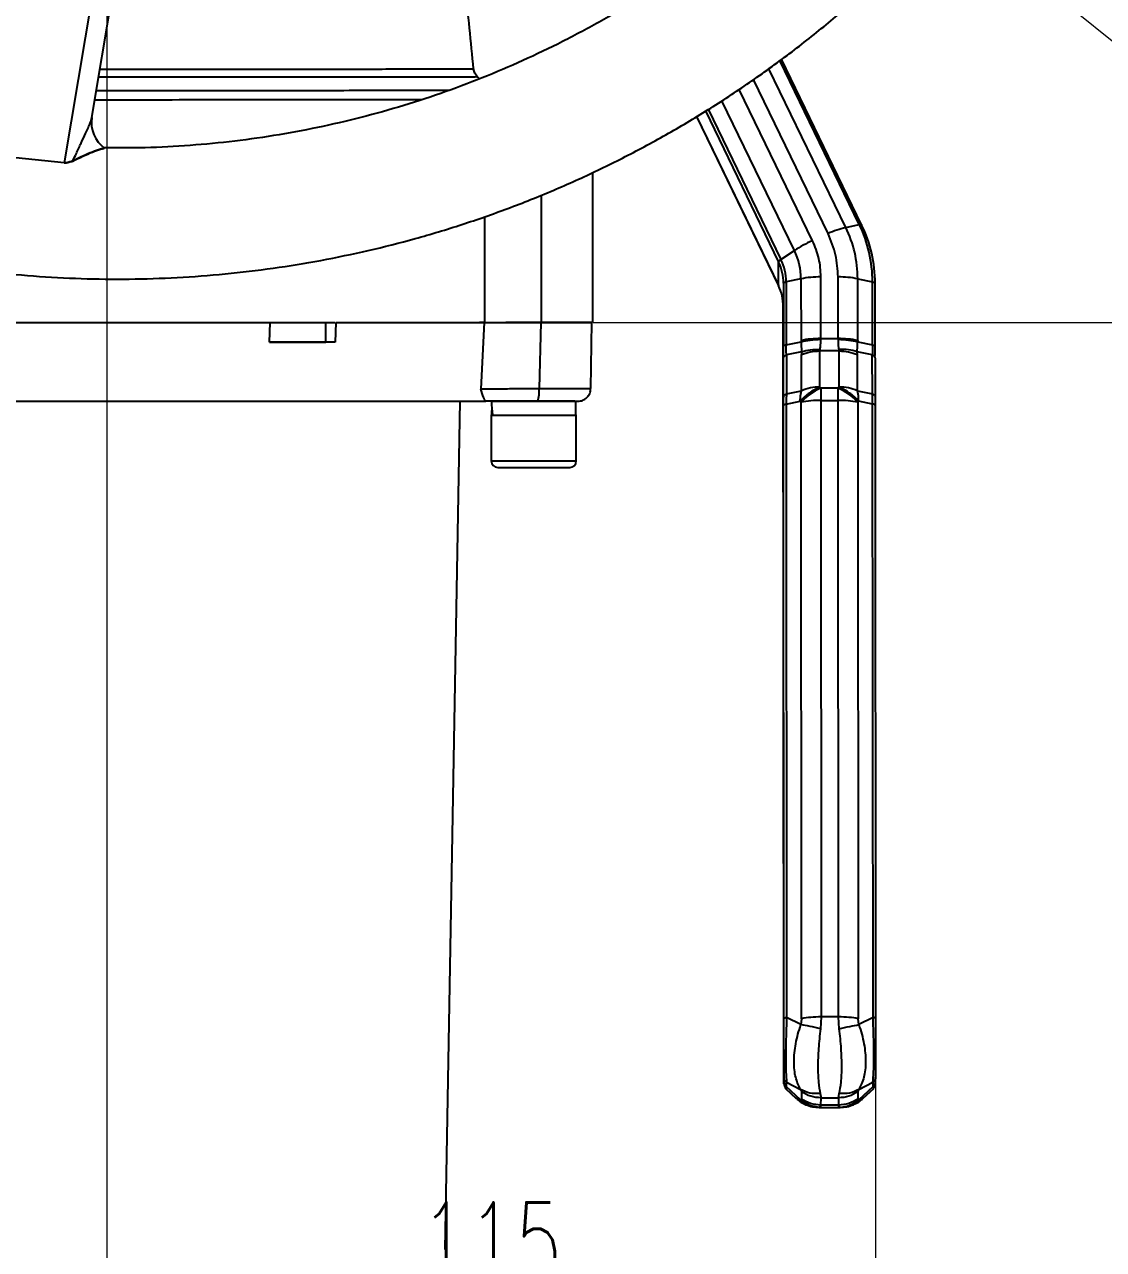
# Model space of a CAD drawing. Header units: millimetres. Extents: x 2126 to 3741, y 477 to 1658.
# Drawn here: x 2518.3 to 2683.1, y 570.8 to 757.9 of the extents above; entities that cross this region are included whole.
import ezdxf

# ---------------------------------------------------------------- set-up
doc = ezdxf.new("R2010")
doc.units = ezdxf.units.MM
doc.layers.add('AM_5', color=3, linetype='Continuous', lineweight=25)
doc.styles.add('SLDTEXTSTYLE1', font='txt.shx', dxfattribs={"width": 0.7, "bigfont": 'gbcbig.shx'})
doc.dimstyles.new('SLDDIMSTYLE12$0', dxfattribs={"dimtxt": 12, "dimasz": 10, "dimexe": 0, "dimexo": 0.0625, "dimgap": 0.875, "dimtad": 1, "dimdec": 1, "dimlfac": 1.8, "dimrnd": 1e-09, "dimzin": 12, "dimdsep": 46, "dimtxsty": 'SLDTEXTSTYLE1', "dimcen": 0.09, "dimdle": 8.16, "dimclrd": 3, "dimclre": 3, "dimadec": 0, "dimazin": 3, "dimtfac": 1, "dimtdec": 1, "dimtofl": 0, "dimtmove": 0, "dimatfit": 3, "dimfxl": 0, "dimfrac": 2, "dimtolj": 1, "dimlwd": 5, "dimlwe": 5, "dimarcsym": 0})
doc.dimstyles.new('SLDDIMSTYLE12$3', dxfattribs={"dimtxt": 12, "dimasz": 10, "dimexe": 0, "dimexo": 0.0625, "dimgap": 0.875, "dimtad": 1, "dimdec": 1, "dimlfac": 1.8, "dimrnd": 1e-09, "dimzin": 12, "dimdsep": 46, "dimtxsty": 'SLDTEXTSTYLE1', "dimcen": 0.09, "dimdle": 8.16, "dimclrd": 3, "dimclre": 3, "dimadec": 0, "dimazin": 3, "dimtfac": 1, "dimtdec": 1, "dimtofl": 0, "dimtmove": 0, "dimatfit": 3, "dimfxl": 0, "dimfrac": 2, "dimtolj": 1, "dimlwd": 5, "dimlwe": 5, "dimarcsym": 0})

# ---------------------------------------------------------------- blocks, each defined once
blk = doc.blocks.new('*D22')
at = {"layer": 'AM_5', "color": 3, "lineweight": 5, "transparency": 16777216}
blk.add_line((2531.36, 889.57), (2714.46, 889.57), dxfattribs=at)
at = {"layer": 'AM_5', "color": 3, "linetype": 'Continuous', "lineweight": 5, "transparency": 16777216}
for p, q in [((2714.46, 879.57), (2714.46, 722.33)), ((2605.16, 712.33), (2714.46, 712.33))]:
    blk.add_line(p, q, dxfattribs=at)
at = {"layer": 'AM_5', "color": 3, "transparency": 16777216}
for points in [[(2712.8, 879.57), (2716.13, 879.57), (2714.46, 889.57)], [(2712.8, 722.33), (2716.13, 722.33), (2714.46, 712.33)]]:
    blk.add_solid(points, dxfattribs=at)
at = {"layer": 'Defpoints', "color": 0, "transparency": 16777216}
for p in [(2531.3, 889.57), (2605.1, 712.33), (2714.46, 712.33)]:
    blk.add_point(p, dxfattribs=at)
at = {"layer": 'AM_5', "color": 0, "transparency": 16777216, "insert": (2707.59, 800.95), "char_height": 12, "attachment_point": 5, "rotation": 90, "style": 'SLDTEXTSTYLE1'}
blk.add_mtext('\\A1;178', dxfattribs=at)
blk = doc.blocks.new('*D23')
at = {"layer": 'AM_5', "color": 3, "lineweight": 5, "transparency": 16777216}
blk.add_line((2605.16, 712.33), (2713.78, 712.33), dxfattribs=at)
at = {"layer": 'AM_5', "color": 3, "linetype": 'Continuous', "lineweight": 5, "transparency": 16777216}
for p, q in [((2713.78, 702.33), (2713.78, 550.33)), ((2523.43, 540.33), (2713.78, 540.33))]:
    blk.add_line(p, q, dxfattribs=at)
at = {"layer": 'AM_5', "color": 3, "transparency": 16777216}
for points in [[(2712.11, 702.33), (2715.45, 702.33), (2713.78, 712.33)], [(2712.11, 550.33), (2715.45, 550.33), (2713.78, 540.33)]]:
    blk.add_solid(points, dxfattribs=at)
at = {"layer": 'Defpoints', "color": 0, "transparency": 16777216}
for p in [(2605.1, 712.33), (2523.37, 540.33), (2713.78, 540.33)]:
    blk.add_point(p, dxfattribs=at)
at = {"layer": 'AM_5', "color": 0, "transparency": 16777216, "insert": (2706.9, 626.33), "char_height": 12, "attachment_point": 5, "rotation": 90, "style": 'SLDTEXTSTYLE1'}
blk.add_mtext('\\A1;172', dxfattribs=at)
blk = doc.blocks.new('*D12')
at = {"layer": 'AM_5', "color": 3, "linetype": 'Continuous', "lineweight": 5, "transparency": 16777216}
for p, q in [((2530.86, 889.49), (2530.86, 565.11)), ((2638.31, 565.11), (2540.86, 565.11))]:
    blk.add_line(p, q, dxfattribs=at)
at = {"layer": 'AM_5', "color": 3, "lineweight": 5, "transparency": 16777216}
blk.add_line((2648.31, 596.36), (2648.31, 565.11), dxfattribs=at)
at = {"layer": 'AM_5', "color": 3, "transparency": 16777216}
for points in [[(2540.86, 566.78), (2540.86, 563.44), (2530.86, 565.11)], [(2638.31, 566.78), (2638.31, 563.44), (2648.31, 565.11)]]:
    blk.add_solid(points, dxfattribs=at)
at = {"layer": 'Defpoints', "color": 0, "transparency": 16777216}
for p in [(2530.86, 889.55), (2648.31, 596.42), (2530.86, 565.11)]:
    blk.add_point(p, dxfattribs=at)
at = {"layer": 'AM_5', "color": 0, "transparency": 16777216, "insert": (2589.58, 571.98), "char_height": 12, "attachment_point": 5, "style": 'SLDTEXTSTYLE1'}
blk.add_mtext('\\A1;115', dxfattribs=at)
blk = doc.blocks.new('*D7')
at = {"layer": 'AM_5', "color": 3, "lineweight": 5, "transparency": 16777216}
for p, q in [((2601.23, 822.26), (2601.41, 822.26)), ((2601.32, 822.17), (2601.32, 822.35))]:
    blk.add_line(p, q, dxfattribs=at)
at = {"layer": 'AM_5', "color": 3, "linetype": 'Continuous', "lineweight": 5, "transparency": 16777216}
blk.add_line((2699.57, 743.14), (2667.52, 768.95), dxfattribs=at)
at = {"layer": 'AM_5', "color": 3, "lineweight": 5, "transparency": 16777216}
blk.add_arc((2601.32, 822.26), 75, 321.1543, 10.5008, dxfattribs=at)
at = {"layer": 'AM_5', "color": 3, "transparency": 16777216}
blk.add_solid([(2668.56, 770.24), (2666.47, 767.65), (2659.73, 775.22)], dxfattribs=at)
at = {"layer": 'Defpoints', "color": 0, "transparency": 16777216}
for p in [(2542.9, 869.3), (2659.73, 775.22)]:
    blk.add_point(p, dxfattribs=at)
at = {"layer": 'AM_5', "color": 0, "transparency": 16777216, "insert": (2691.75, 758.26), "char_height": 12, "attachment_point": 5, "rotation": 321.1543, "style": 'SLDTEXTSTYLE1'}
blk.add_mtext('\\A1;%%C420', dxfattribs=at)

msp = doc.modelspace()

# ---------------------------------------------------------------- linework, layer by layer
at = {"color": 7, "linetype": 'Continuous', "lineweight": 25}
for p, q in [((2529.984, 770.39), (2524.371, 736.737)), ((2528.594, 743.671), (2532.867, 769.11)), ((2645.826, 727.317), (2633.693, 752.361)), ((2646.18, 727.289), (2633.943, 752.549)), ((2643.775, 726.867), (2632.029, 751.111)), ((2587.798, 749.542), (2587.484, 749.855)), ((2641.057, 725.926), (2629.653, 749.466)), ((2627.444, 747.955), (2638.64, 724.845)), ((2622.32, 744.652), (2633.496, 721.583)), ((2622.743, 744.914), (2633.86, 721.966)), ((2635.919, 723.353), (2624.842, 746.217)), ((2620.959, 743.806), (2633.476, 717.97)), ((2620.965, 743.81), (2633.47, 718)), ((2530.541, 738.995), (2530.54, 738.995)), ((2530.543, 739.031), (2530.541, 739.031)), ((2524.371, 736.737), (2509.917, 738.198)), ((2605.097, 712.329), (2605.097, 735.257)), ((2597.232, 731.806), (2597.232, 712.329)), ((2588.641, 712.329), (2588.641, 728.552)), ((2643.775, 726.867), (2645.826, 727.317)), ((2633.86, 721.966), (2635.919, 723.353)), ((2633.47, 718), (2633.496, 721.583)), ((2634.244, 718.34), (2634.218, 714.757)), ((2634.244, 718.34), (2634.25, 708.729)), ((2636.916, 719.029), (2634.646, 718.561)), ((2634.646, 718.561), (2634.652, 708.949)), ((2636.916, 719.029), (2636.922, 709.612)), ((2639.918, 719.305), (2639.924, 709.888)), ((2642.591, 709.888), (2642.585, 719.305)), ((2645.589, 709.612), (2645.583, 719.029)), ((2645.583, 719.029), (2647.846, 718.561)), ((2647.852, 708.949), (2647.846, 718.561)), ((2648.25, 708.729), (2648.244, 718.34)), ((2634.287, 601.345), (2634.218, 714.757)), ((2555.739, 709.329), (2555.851, 712.329)), ((2564.311, 709.329), (2564.311, 712.329)), ((2565.846, 712.329), (2565.735, 709.329)), ((2588.516, 712.329), (2587.782, 712.329)), ((2588.516, 712.329), (2588, 702.225)), ((2597.167, 712.329), (2596.917, 702.294)), ((2604.812, 702.294), (2604.987, 712.329)), ((2565.735, 709.329), (2564.311, 709.329)), ((2634.652, 708.949), (2636.925, 709.418)), ((2636.922, 709.612), (2636.925, 709.418)), ((2639.924, 709.888), (2642.591, 709.888)), ((2639.927, 709.791), (2639.924, 709.888)), ((2642.591, 709.888), (2642.588, 709.791)), ((2645.589, 709.612), (2645.586, 709.418)), ((2645.586, 709.418), (2647.852, 708.949)), ((2637.005, 707.895), (2634.69, 707.417)), ((2634.69, 707.417), (2634.701, 701.453)), ((2637.005, 707.895), (2636.983, 707.456)), ((2636.993, 701.926), (2636.983, 707.456)), ((2639.803, 708.021), (2639.826, 708.241)), ((2642.716, 708.021), (2639.803, 708.021)), ((2639.814, 702.491), (2639.803, 708.021)), ((2642.692, 708.241), (2642.716, 708.021)), ((2642.716, 708.021), (2642.726, 702.491)), ((2645.533, 707.456), (2645.509, 707.895)), ((2647.818, 707.417), (2645.509, 707.895)), ((2645.543, 701.926), (2645.533, 707.456)), ((2647.828, 701.453), (2647.818, 707.417)), ((2634.263, 700.917), (2634.252, 706.881)), ((2648.224, 707.036), (2648.252, 706.881)), ((2648.252, 706.881), (2648.263, 700.917)), ((2634.701, 701.453), (2636.993, 701.926)), ((2636.859, 701.167), (2636.993, 701.926)), ((2639.937, 702.322), (2639.814, 702.491)), ((2639.937, 702.322), (2639.938, 701.442)), ((2642.603, 702.322), (2639.937, 702.322)), ((2642.726, 702.491), (2642.603, 702.322)), ((2642.605, 701.442), (2642.603, 702.322)), ((2645.68, 701.167), (2645.543, 701.926)), ((2645.543, 701.926), (2647.828, 701.453)), ((2582.576, 570.803), (2584.837, 700.329)), ((2591.756, 700.329), (2589.656, 700.329)), ((2589.772, 700.329), (2591.929, 700.329)), ((2602.536, 698.229), (2602.536, 700.329)), ((2634.322, 606.03), (2634.265, 699.685)), ((2634.666, 699.906), (2636.814, 700.349)), ((2634.666, 699.906), (2634.724, 606.251)), ((2636.814, 700.349), (2636.859, 701.167)), ((2636.814, 700.349), (2636.937, 700.18)), ((2636.994, 606.047), (2636.937, 700.18)), ((2639.938, 701.442), (2639.939, 700.455)), ((2639.939, 700.455), (2639.996, 606.322)), ((2639.939, 700.455), (2642.605, 700.455)), ((2642.605, 700.455), (2642.605, 701.442)), ((2642.663, 606.323), (2642.605, 700.455)), ((2645.603, 700.18), (2645.726, 700.349)), ((2645.603, 700.18), (2645.661, 606.048)), ((2645.726, 700.349), (2645.68, 701.167)), ((2647.866, 699.906), (2645.726, 700.349)), ((2647.924, 606.251), (2647.866, 699.906)), ((2648.265, 699.685), (2648.322, 606.03)), ((2589.596, 698.229), (2589.596, 691.229)), ((2602.596, 691.229), (2602.596, 698.229)), ((2636.882, 605.143), (2634.724, 606.251)), ((2639.996, 606.322), (2639.884, 604.516)), ((2642.663, 606.323), (2639.996, 606.322)), ((2642.777, 604.516), (2642.663, 606.323)), ((2647.924, 606.251), (2645.774, 605.143)), ((2636.994, 606.047), (2636.882, 605.143)), ((2645.774, 605.143), (2645.661, 606.048)), ((2634.306, 596.408), (2634.312, 597.125)), ((2648.306, 596.408), (2648.312, 597.125)), ((2634.569, 595.378), (2636.201, 593.862)), ((2634.707, 595.639), (2634.602, 595.384)), ((2634.707, 595.639), (2634.712, 596.356)), ((2636.858, 593.641), (2634.707, 595.639)), ((2634.712, 596.356), (2636.87, 595.248)), ((2636.87, 595.248), (2636.981, 594.915)), ((2636.981, 594.915), (2636.973, 593.812)), ((2645.64, 593.812), (2645.648, 594.915)), ((2645.648, 594.915), (2645.762, 595.248)), ((2647.907, 595.639), (2645.75, 593.641)), ((2645.762, 595.248), (2647.912, 596.356)), ((2646.392, 593.856), (2648.036, 595.38)), ((2647.912, 596.356), (2647.907, 595.639)), ((2647.962, 595.485), (2647.907, 595.639)), ((2647.975, 595.45), (2647.962, 595.485)), ((2636.253, 593.921), (2636.196, 593.947)), ((2636.858, 593.641), (2636.253, 593.921)), ((2636.973, 593.812), (2636.858, 593.641)), ((2639.873, 594.621), (2639.982, 593.953)), ((2639.974, 592.851), (2639.982, 593.953)), ((2639.982, 593.953), (2642.648, 593.953)), ((2642.648, 593.953), (2642.64, 592.851)), ((2642.648, 593.953), (2642.765, 594.621)), ((2645.75, 593.641), (2645.64, 593.812)), ((2646.338, 593.917), (2645.75, 593.641)), ((2646.399, 593.946), (2646.338, 593.917)), ((2639.767, 592.563), (2639.679, 592.616)), ((2639.767, 592.464), (2642.835, 592.464)), ((2639.974, 592.851), (2639.857, 592.509)), ((2642.64, 592.851), (2639.974, 592.851)), ((2642.749, 592.509), (2642.64, 592.851)), ((2642.92, 592.616), (2642.835, 592.563))]:
    msp.add_line(p, q, dxfattribs=at)
at = {"color": 7, "linetype": 'Continuous', "lineweight": 25, "flags": 128}
for points in [[(2645.826, 727.317), (2645.906, 727.332), (2645.978, 727.341), (2646.04, 727.344), (2646.092, 727.339), (2646.133, 727.329), (2646.163, 727.311), (2646.18, 727.289)], [(2646.18, 727.289), (2646.181, 727.288), (2646.187, 727.259)], [(2634.244, 718.34), (2634.251, 718.372), (2634.272, 718.403), (2634.305, 718.434), (2634.351, 718.463), (2634.409, 718.491), (2634.478, 718.517), (2634.557, 718.54), (2634.646, 718.561)], [(2647.846, 718.561), (2647.934, 718.54), (2648.014, 718.517), (2648.082, 718.491), (2648.14, 718.463), (2648.185, 718.434), (2648.218, 718.403), (2648.238, 718.372), (2648.244, 718.34)], [(2633.476, 717.97), (2633.475, 717.971), (2633.47, 718)], [(2596.917, 702.294), (2598.716, 702.294), (2600.398, 702.294), (2601.89, 702.294), (2603.125, 702.294), (2604.048, 702.294), (2604.619, 702.294), (2604.812, 702.294)], [(2589.656, 700.329), (2589.832, 700.329), (2590.351, 700.329), (2591.184, 700.329), (2592.285, 700.329), (2593.595, 700.329), (2595.042, 700.329), (2596.546, 700.329), (2598.025, 700.329), (2599.4, 700.329), (2600.593, 700.329), (2601.541, 700.329), (2602.191, 700.329), (2602.508, 700.329), (2602.536, 700.329)], [(2592.096, 700.329), (2592.056, 700.329), (2591.002, 700.329), (2590.226, 700.329), (2589.772, 700.329)], [(2596.73, 700.329), (2596.717, 700.329), (2595.481, 700.329), (2594.295, 700.329), (2593.255, 700.329), (2592.446, 700.329), (2591.932, 700.329), (2591.756, 700.329)], [(2589.772, 698.229), (2589.695, 698.229), (2589.607, 698.229), (2589.869, 698.229), (2590.467, 698.229), (2591.368, 698.229), (2592.525, 698.229), (2593.873, 698.229), (2595.342, 698.229), (2596.851, 698.229), (2598.32, 698.229), (2599.668, 698.229), (2600.824, 698.229), (2601.726, 698.229), (2602.323, 698.229), (2602.585, 698.229), (2602.536, 698.229)], [(2589.772, 698.229), (2590.226, 698.229), (2591.002, 698.229), (2592.056, 698.229), (2593.331, 698.229), (2594.757, 698.229), (2596.256, 698.229), (2597.747, 698.229), (2599.148, 698.229), (2600.381, 698.229), (2601.381, 698.229), (2602.091, 698.229), (2602.474, 698.229), (2602.536, 698.229)], [(2589.596, 691.229), (2589.607, 691.229), (2589.869, 691.229), (2590.467, 691.229), (2591.368, 691.229), (2592.525, 691.229), (2593.873, 691.229), (2595.342, 691.229), (2596.851, 691.229), (2598.32, 691.229), (2599.668, 691.229), (2600.824, 691.229), (2601.726, 691.229), (2602.323, 691.229), (2602.585, 691.229), (2602.596, 691.229)]]:
    msp.add_lwpolyline(points, dxfattribs=at)
at = {"color": 7, "linetype": 'Continuous', "lineweight": 25}
for centre, radius, start, end in [((2533.188, 742.84), 4.669, 169.74027, 235.43734), ((2647.176, 712.644), 14.624, 103.45011, 114.73439), ((2627.59, 719.006), 17.993, 0.07527, 25.90712), ((2627.744, 718.534), 20.102, 0.07529, 25.90707), ((2627.77, 718.313), 20.474, 0.07527, 25.90712), ((2646.11, 707.99), 18.436, 113.90163, 123.55836), ((2626.989, 719.016), 9.927, 0.07527, 25.90712), ((2634.187, 721.291), 0.75, 115.79928, 157.02737), ((2626.799, 718.33), 7.445, 0.07527, 25.90712), ((2626.829, 718.55), 7.818, 0.07527, 25.90712), ((2639.806, 704.046), 15.259, 89.57667, 100.91491), ((2642.7, 704.109), 15.196, 79.06221, 90.4319), ((2626.772, 714.747), 7.445, 0.07527, 25.90712), ((2639.811, 694.629), 15.259, 89.57667, 100.91491), ((2642.705, 694.692), 15.196, 79.06221, 90.4319), ((2591.589, 701.813), 5.35, 343.89602, 5.15846), ((2643.3, 694.44), 8.57, 113.11136, 137.95126), ((2639.756, 695.454), 7.037, 89.5333, 113.11856), ((2639.257, 694.464), 8.541, 42.00657, 66.93397), ((2642.784, 695.474), 7.017, 66.84756, 90.47841), ((2639.826, 685.197), 15.259, 89.57677, 100.91492), ((2642.72, 685.259), 15.196, 79.06221, 90.43184), ((2590.596, 691.229), 1, 180, 270), ((2601.596, 691.229), 1, 270, 360)]:
    msp.add_arc(centre, radius, start, end, dxfattribs=at)
for centre, start_param, end_param in [((2596.096, 700.329), 4.712389, 4.9017857), ((2596.096, 698.229), 4.6181166, 4.712389)]:
    msp.add_ellipse(centre, major_axis=(0, -11.154), ratio=0.5773485, start_param=start_param, end_param=end_param, dxfattribs=at)
for points, knots in [([(2362.131, 889.762), (2362.156, 887.202), (2362.191, 883.621), (2362.47, 878.352), (2362.805, 873.888), (2363.371, 868.571), (2364.144, 863.002), (2365.154, 857.189), (2366.41, 851.218), (2367.921, 845.142), (2369.691, 839.004), (2371.726, 832.839), (2374.025, 826.675), (2376.59, 820.538), (2379.421, 814.45), (2382.515, 808.431), (2385.869, 802.498), (2389.481, 796.669), (2393.347, 790.959), (2397.461, 785.383), (2401.818, 779.956), (2406.412, 774.69), (2411.237, 769.599), (2416.285, 764.694), (2421.548, 759.987), (2427.018, 755.49), (2432.686, 751.211), (2438.543, 747.163), (2444.58, 743.353), (2450.785, 739.791), (2457.15, 736.486), (2463.663, 733.445), (2470.312, 730.676), (2477.086, 728.186), (2483.974, 725.98), (2490.963, 724.066), (2498.04, 722.447), (2505.194, 721.129), (2512.411, 720.116), (2519.678, 719.412), (2526.982, 719.019), (2534.31, 718.94), (2541.648, 719.177), (2548.983, 719.731), (2556.301, 720.604), (2563.588, 721.794), (2570.83, 723.302), (2578.015, 725.127), (2585.128, 727.267), (2592.155, 729.721), (2599.084, 732.486), (2605.9, 735.559), (2612.591, 738.936), (2619.143, 742.614), (2625.543, 746.587), (2631.778, 750.852), (2637.836, 755.403), (2643.704, 760.235), (2649.371, 765.342), (2654.823, 770.719), (2659.871, 776.166), (2664.523, 781.639), (2668.793, 787.097), (2672.835, 792.722), (2676.643, 798.504), (2680.212, 804.431), (2683.534, 810.494), (2686.604, 816.679), (2689.417, 822.976), (2691.969, 829.37), (2694.255, 835.845), (2696.272, 842.383), (2698.014, 848.957), (2699.479, 855.53), (2700.661, 862.024), (2701.558, 868.314), (2702.141, 873.837), (2702.509, 878.72), (2702.748, 883.544), (2702.866, 889.519), (2702.755, 895.035), (2702.483, 900.305), (2702.146, 904.769), (2701.581, 910.085), (2700.808, 915.654), (2699.798, 921.468), (2698.541, 927.439), (2697.031, 933.515), (2695.26, 939.653), (2693.226, 945.818), (2690.926, 951.982), (2688.361, 958.118), (2685.531, 964.207), (2682.437, 970.226), (2679.082, 976.159), (2675.47, 981.988), (2671.605, 987.698), (2667.491, 993.273), (2663.133, 998.701), (2658.539, 1003.966), (2653.715, 1009.058), (2648.667, 1013.962), (2643.404, 1018.669), (2637.934, 1023.167), (2632.266, 1027.445), (2626.409, 1031.494), (2620.372, 1035.304), (2614.166, 1038.865), (2607.801, 1042.17), (2601.289, 1045.213), (2594.638, 1047.975), (2588.356, 1050.312), (2584.251, 1051.59), (2582.442, 1052.154)], [0, 0, 0, 0, 0.01020738, 0.01427401, 0.02103699, 0.02805607, 0.03558666, 0.0434511, 0.05157826, 0.05991132, 0.06840986, 0.07704394, 0.08579098, 0.09463359, 0.10355821, 0.11255405, 0.12161242, 0.13072624, 0.1398897, 0.14909794, 0.15834689, 0.16763314, 0.17695375, 0.18630622, 0.19568842, 0.20509849, 0.21453484, 0.22399606, 0.23348097, 0.24298851, 0.25251779, 0.26206801, 0.27163852, 0.28122873, 0.29083816, 0.30046642, 0.31011319, 0.31977821, 0.32946132, 0.33916239, 0.34888138, 0.35861831, 0.36837328, 0.37814642, 0.38793798, 0.39774825, 0.40757761, 0.41742653, 0.42729557, 0.4371854, 0.4470968, 0.45703069, 0.46698816, 0.47697044, 0.48697902, 0.49701559, 0.50708218, 0.51718117, 0.52731537, 0.53748817, 0.54770366, 0.5569145, 0.56612256, 0.57532659, 0.5845258, 0.59371913, 0.60290519, 0.61208206, 0.62124705, 0.63039624, 0.63952364, 0.64861966, 0.65766788, 0.66663751, 0.67546331, 0.68397889, 0.69196332, 0.69760555, 0.70350123, 0.71121989, 0.72142727, 0.72549391, 0.73225688, 0.73927596, 0.74680655, 0.754671, 0.76279816, 0.77113122, 0.77962976, 0.78826384, 0.79701087, 0.80585349, 0.81477811, 0.82377394, 0.83283231, 0.84194614, 0.85110959, 0.86031783, 0.86956679, 0.87885303, 0.88817364, 0.89752611, 0.90690831, 0.91631839, 0.92575473, 0.93521596, 0.94470086, 0.95420841, 0.96373768, 0.97328791, 0.98285841, 0.99244862, 1, 1, 1, 1]), ([(2682.82, 888.946), (2682.783, 886.545), (2682.731, 883.186), (2682.427, 878.244), (2682.07, 874.054), (2681.479, 869.067), (2680.679, 863.846), (2679.641, 858.4), (2678.358, 852.812), (2676.819, 847.133), (2675.021, 841.405), (2672.961, 835.661), (2670.637, 829.931), (2668.049, 824.239), (2665.199, 818.607), (2662.089, 813.055), (2658.723, 807.602), (2655.103, 802.265), (2651.236, 797.059), (2647.128, 792), (2642.783, 787.102), (2638.211, 782.379), (2633.417, 777.843), (2628.412, 773.507), (2623.203, 769.382), (2617.799, 765.48), (2612.212, 761.811), (2606.451, 758.384), (2600.527, 755.21), (2594.452, 752.296), (2588.237, 749.651), (2581.895, 747.283), (2575.438, 745.199), (2568.879, 743.404), (2562.23, 741.904), (2555.506, 740.706), (2548.721, 739.809), (2541.887, 739.233), (2535.82, 738.959), (2532.036, 739.011), (2530.543, 739.031)], [0, 0, 0, 0, 0.0302952, 0.0423856, 0.0624901, 0.08336, 0.1057536, 0.1291426, 0.1533151, 0.1781023, 0.2033838, 0.2290707, 0.2550958, 0.2814075, 0.3079654, 0.3347376, 0.3616982, 0.3888263, 0.4161047, 0.4435189, 0.4710571, 0.4987089, 0.526466, 0.5543209, 0.5822674, 0.6103001, 0.6384144, 0.6666062, 0.6948723, 0.7232096, 0.7516156, 0.7800883, 0.8086258, 0.8372268, 0.86589, 0.8946146, 0.9234, 0.9522458, 0.9811519, 1, 1, 1, 1]), ([(2586.902, 751.067), (2586.499, 755.222), (2585.784, 762.591), (2584.827, 769.933), (2584.409, 773.136)], [0, 0, 0, 0, 0.5637924, 1, 1, 1, 1]), ([(2529.835, 751.058), (2531.781, 751.058), (2536.651, 751.059), (2542.004, 751.059), (2546.174, 751.059), (2548.419, 751.059), (2550.625, 751.06), (2552.789, 751.06), (2554.907, 751.06), (2556.978, 751.06), (2559.944, 751.06), (2563.834, 751.061), (2568.536, 751.062), (2573.155, 751.063), (2576.959, 751.064), (2579.981, 751.064), (2582.308, 751.065), (2584.264, 751.065), (2585.75, 751.066), (2586.735, 751.067), (2586.853, 751.067), (2586.912, 751.068)], [0, 0, 0, 0, 0.0577112, 0.1444095, 0.1693942, 0.1944696, 0.2196359, 0.2448929, 0.2702408, 0.2956794, 0.3212087, 0.3825805, 0.4507211, 0.5256294, 0.607304, 0.6655257, 0.7267557, 0.7909939, 0.8582398, 0.9284932, 1, 1, 1, 1]), ([(2587.505, 749.835), (2587.352, 750.016), (2587.048, 750.378), (2586.962, 750.843), (2586.919, 751.076)], [0, 0, 0, 0, 0.5000001, 1, 1, 1, 1]), ([(2587.425, 749.842), (2587.448, 749.842), (2587.59, 749.842), (2586.93, 749.841), (2585.389, 749.84), (2582.809, 749.839), (2579.307, 749.838), (2574.872, 749.838), (2569.541, 749.837), (2563.355, 749.836), (2556.362, 749.835), (2548.635, 749.835), (2540.199, 749.834), (2533.809, 749.834), (2530.144, 749.834), (2529.629, 749.834)], [0, 0, 0, 0, 0.016394, 0.101859, 0.1878451, 0.2743525, 0.3613811, 0.4489308, 0.5370018, 0.6255939, 0.7147072, 0.8043418, 0.8944974, 0.9851743, 1, 1, 1, 1]), ([(2529.049, 746.378), (2530.276, 746.378), (2534.357, 746.379), (2541.041, 746.38), (2549.09, 746.383), (2556.843, 746.385), (2564.194, 746.388), (2570.929, 746.392), (2575.87, 746.395), (2578.255, 746.397), (2578.985, 746.397)], [0, 0, 0, 0, 0.0570997, 0.1899714, 0.32791, 0.4709149, 0.6189859, 0.7721223, 0.9303237, 1, 1, 1, 1]), ([(2529.286, 747.792), (2531.029, 747.792), (2535.2, 747.793), (2541.518, 747.795), (2548.016, 747.796), (2552.532, 747.798), (2555.262, 747.799), (2556.547, 747.8), (2557.771, 747.8), (2558.935, 747.801), (2560.041, 747.801), (2563.161, 747.803), (2568.017, 747.806), (2573.995, 747.81), (2578.656, 747.808), (2581.646, 747.818), (2582.855, 747.818), (2583.182, 747.818)], [0, 0, 0, 0, 0.0708686, 0.1695597, 0.2704087, 0.3610308, 0.383079, 0.4044252, 0.4250694, 0.4450117, 0.4642519, 0.4827902, 0.6102084, 0.7376719, 0.865182, 0.9635673, 1, 1, 1, 1]), ([(2525.663, 737.003), (2525.853, 737.391), (2526.307, 738.318), (2526.944, 739.765), (2527.678, 741.331), (2528.338, 742.715), (2528.519, 743.392), (2528.594, 743.671)], [0, 0, 0, 0, 0.1543805, 0.3689656, 0.5771659, 0.8257398, 1, 1, 1, 1]), ([(2525.663, 737.003), (2526.706, 737.51), (2528.263, 738.268), (2529.754, 738.775), (2530.41, 738.965), (2530.497, 738.985), (2530.541, 738.995)], [0, 0, 0, 0, 0.5024672, 0.7509757, 0.8756525, 1, 1, 1, 1]), ([(2530.541, 738.995), (2530.506, 738.987), (2530.428, 738.969), (2529.777, 738.783), (2528.263, 738.265), (2526.706, 737.523), (2525.664, 737.026)], [0, 0, 0, 0, 0.1105283, 0.2490059, 0.4974103, 1, 1, 1, 1]), ([(2525.664, 737.026), (2525.636, 737.016), (2525.446, 736.952), (2525.154, 736.837), (2524.742, 736.739), (2524.491, 736.738), (2524.371, 736.737)], [0, 0, 0, 0, 0.0709429, 0.4685237, 0.7475032, 1, 1, 1, 1]), ([(2524.371, 736.737), (2524.49, 736.738), (2524.741, 736.739), (2525.183, 736.849), (2525.479, 736.944), (2525.663, 737.003)], [0, 0, 0, 0, 0.2505518, 0.5313012, 1, 1, 1, 1]), ([(2508.429, 712.329), (2511.723, 712.329), (2518.312, 712.329), (2527.864, 712.329), (2537.046, 712.329), (2545.755, 712.329), (2553.868, 712.329), (2560.605, 712.329), (2564.284, 712.329), (2565.758, 712.329)], [0, 0, 0, 0, 0.149957, 0.2999139, 0.4498709, 0.5998278, 0.7497848, 0.8997417, 1, 1, 1, 1]), ([(2565.928, 712.329), (2566.625, 712.329), (2569.596, 712.329), (2574.046, 712.329), (2579.189, 712.329), (2583.342, 712.329), (2586.625, 712.329), (2587.969, 712.329), (2588.641, 712.329)], [0, 0, 0, 0, 0.0577205, 0.2461764, 0.4346323, 0.6230882, 0.8115441, 1, 1, 1, 1]), ([(2580.579, 712.329), (2581.727, 712.329), (2584.077, 712.329), (2586.744, 712.329), (2587.926, 712.329), (2588.516, 712.329)], [0, 0, 0, 0, 0.3234517, 0.6617258, 1, 1, 1, 1]), ([(2588.516, 712.329), (2588.798, 712.329), (2589.359, 712.329), (2591.378, 712.329), (2594.027, 712.329), (2596.12, 712.329), (2597.167, 712.329)], [0, 0, 0, 0, 0.2500466, 0.4994486, 0.7493959, 1, 1, 1, 1]), ([(2596.097, 712.329), (2595.541, 712.329), (2594.429, 712.329), (2593.01, 712.329), (2592.081, 712.329), (2591.719, 712.329), (2591.982, 712.329), (2592.096, 712.329)], [0, 0, 0, 0, 0.2095815, 0.4191631, 0.6287446, 0.8383262, 1, 1, 1, 1]), ([(2597.232, 712.329), (2598.295, 712.329), (2600.421, 712.329), (2602.989, 712.329), (2604.758, 712.329), (2604.982, 712.329), (2605.093, 712.329)], [0, 0, 0, 0, 0.2503661, 0.5007322, 0.7510982, 1, 1, 1, 1]), ([(2604.987, 712.329), (2604.876, 712.329), (2604.654, 712.329), (2602.854, 712.329), (2601.207, 712.329), (2600.14, 712.329), (2600.096, 712.329)], [0, 0, 0, 0, 0.3286314, 0.6572627, 0.9858941, 1, 1, 1, 1]), ([(2555.739, 709.329), (2557.01, 709.329), (2560.034, 709.329), (2562.742, 709.329), (2564.311, 709.329)], [0, 0, 0, 0, 0.4203629, 1, 1, 1, 1]), ([(2634.25, 708.729), (2634.256, 708.75), (2634.266, 708.793), (2634.35, 708.853), (2634.475, 708.907), (2634.593, 708.935), (2634.652, 708.949)], [0, 0, 0, 0, 0.2500001, 0.5000002, 0.7500003, 1, 1, 1, 1]), ([(2634.69, 707.417), (2634.679, 707.652), (2634.658, 708.114), (2634.654, 708.674), (2634.652, 708.949)], [0, 0, 0, 0, 0.5084817, 1, 1, 1, 1]), ([(2636.925, 709.418), (2637.385, 709.515), (2638.305, 709.709), (2639.386, 709.764), (2639.927, 709.791)], [0, 0, 0, 0, 0.5, 1, 1, 1, 1]), ([(2636.925, 709.418), (2636.94, 709.144), (2636.97, 708.59), (2636.994, 708.128), (2637.005, 707.895)], [0, 0, 0, 0, 0.4960838, 1, 1, 1, 1]), ([(2639.826, 708.241), (2639.867, 708.484), (2639.948, 708.964), (2639.934, 709.518), (2639.927, 709.791)], [0, 0, 0, 0, 0.5082251, 1, 1, 1, 1]), ([(2642.588, 709.791), (2642.581, 709.518), (2642.568, 708.964), (2642.65, 708.484), (2642.692, 708.241)], [0, 0, 0, 0, 0.49168447, 1, 1, 1, 1]), ([(2642.588, 709.791), (2643.129, 709.764), (2644.21, 709.709), (2645.127, 709.515), (2645.586, 709.418)], [0, 0, 0, 0, 0.5, 1, 1, 1, 1]), ([(2645.509, 707.895), (2645.52, 708.128), (2645.542, 708.59), (2645.571, 709.144), (2645.586, 709.418)], [0, 0, 0, 0, 0.5043986, 1, 1, 1, 1]), ([(2647.852, 708.949), (2647.851, 708.674), (2647.848, 708.114), (2647.828, 707.652), (2647.818, 707.417)], [0, 0, 0, 0, 0.4915101, 1, 1, 1, 1]), ([(2647.852, 708.949), (2647.911, 708.935), (2648.028, 708.907), (2648.153, 708.853), (2648.235, 708.793), (2648.245, 708.75), (2648.25, 708.729)], [0, 0, 0, 0, 0.2499973, 0.4999982, 0.7499991, 1, 1, 1, 1]), ([(2634.252, 706.881), (2634.252, 707.168), (2634.251, 707.73), (2634.251, 708.4), (2634.25, 708.729)], [0, 0, 0, 0, 0.5097088, 1, 1, 1, 1]), ([(2637.005, 707.895), (2637.443, 708.02), (2638.318, 708.269), (2639.324, 708.25), (2639.826, 708.241)], [0, 0, 0, 0, 0.50080435, 1, 1, 1, 1]), ([(2645.509, 707.895), (2645.073, 708.019), (2644.201, 708.269), (2643.195, 708.25), (2642.692, 708.241)], [0, 0, 0, 0, 0.5000001, 1, 1, 1, 1]), ([(2642.716, 708.021), (2643.218, 707.996), (2644.223, 707.946), (2645.097, 707.62), (2645.533, 707.456)], [0, 0, 0, 0, 0.4999559, 1, 1, 1, 1]), ([(2647.818, 707.417), (2647.882, 707.384), (2648.009, 707.319), (2648.141, 707.186), (2648.214, 707.089), (2648.224, 707.036), (2648.224, 707.036)], [0, 0, 0, 0, 0.3327347, 0.6654694, 0.9982041, 1, 1, 1, 1]), ([(2648.224, 707.026), (2648.226, 707.292), (2648.229, 707.824), (2648.228, 708.475), (2648.227, 708.8)], [0, 0, 0, 0, 0.4996452, 1, 1, 1, 1]), ([(2588, 702.225), (2588.275, 702.225), (2588.645, 702.226), (2589.6, 702.231), (2590.279, 702.236), (2591.094, 702.241), (2592.112, 702.251), (2593.424, 702.264), (2595.053, 702.277), (2596.276, 702.288), (2596.917, 702.294)], [0, 0, 0, 0, 0.2442896, 0.3290361, 0.4144899, 0.500125, 0.5979924, 0.7157703, 0.8510724, 1, 1, 1, 1]), ([(2588.77, 700.329), (2588.65, 700.475), (2588.409, 700.767), (2588.137, 701.737), (2588, 702.225)], [0, 0, 0, 0, 0.4975573, 1, 1, 1, 1]), ([(2602.396, 700.329), (2602.452, 700.329), (2602.702, 700.329), (2602.789, 700.329), (2602.812, 700.329), (2602.815, 700.329), (2602.821, 700.329), (2602.828, 700.329), (2602.851, 700.33), (2603.091, 700.336), (2603.522, 700.424), (2604.079, 700.739), (2604.515, 701.218), (2604.783, 701.769), (2604.781, 702.145), (2604.78, 702.288)], [0, 0, 0, 0, 0.0799652, 0.3519428, 0.420096, 0.4244444, 0.4252673, 0.4262442, 0.4288884, 0.4379541, 0.5614142, 0.669529, 0.7910614, 0.920557, 1, 1, 1, 1]), ([(2596.729, 700.329), (2595.969, 700.329), (2594.454, 700.329), (2592.326, 700.329), (2590.369, 700.329), (2589.304, 700.329), (2588.77, 700.329)], [0, 0, 0, 0, 0.2507669, 0.5000113, 0.749245, 1, 1, 1, 1]), ([(2602.396, 700.329), (2602.385, 700.329), (2602.232, 700.329), (2601.118, 700.329), (2599.186, 700.329), (2597.548, 700.329), (2596.729, 700.329)], [0, 0, 0, 0, 0.0255227, 0.3503484, 0.6751742, 1, 1, 1, 1]), ([(2634.265, 699.685), (2634.265, 699.907), (2634.264, 700.353), (2634.264, 700.728), (2634.263, 700.917)], [0, 0, 0, 0, 0.495991, 1, 1, 1, 1]), ([(2634.701, 701.453), (2634.691, 701.213), (2634.67, 700.738), (2634.668, 700.181), (2634.666, 699.906)], [0, 0, 0, 0, 0.5049534, 1, 1, 1, 1]), ([(2647.866, 699.906), (2647.865, 700.181), (2647.861, 700.738), (2647.839, 701.213), (2647.828, 701.453)], [0, 0, 0, 0, 0.4950466, 1, 1, 1, 1]), ([(2648.263, 700.917), (2648.264, 700.728), (2648.264, 700.353), (2648.265, 699.907), (2648.265, 699.685)], [0, 0, 0, 0, 0.5040088, 1, 1, 1, 1]), ([(2590.596, 690.229), (2590.67, 690.229), (2590.783, 690.229), (2591.469, 690.229), (2592.179, 690.229), (2593.06, 690.229), (2594.34, 690.229), (2595.405, 690.229), (2596.096, 690.229)], [0, 0, 0, 0, 0.2394568, 0.3683607, 0.5, 0.6316393, 0.7605432, 1, 1, 1, 1]), ([(2596.096, 690.229), (2596.788, 690.229), (2597.853, 690.229), (2599.133, 690.229), (2600.014, 690.229), (2600.724, 690.229), (2601.41, 690.229), (2601.523, 690.229), (2601.596, 690.229)], [0, 0, 0, 0, 0.2394568, 0.3683607, 0.5, 0.6316393, 0.7605432, 1, 1, 1, 1]), ([(2634.724, 606.251), (2634.687, 605.13), (2634.619, 603.046), (2634.586, 600.053), (2634.612, 597.623), (2634.677, 596.8), (2634.712, 596.356)], [0, 0, 0, 0, 0.2680966, 0.4988227, 0.7294637, 1, 1, 1, 1]), ([(2647.912, 596.356), (2647.951, 596.796), (2648.025, 597.614), (2648.06, 600.028), (2648.031, 603.027), (2647.962, 605.121), (2647.924, 606.251)], [0, 0, 0, 0, 0.2683795, 0.4991161, 0.7297085, 1, 1, 1, 1]), ([(2634.312, 597.125), (2634.314, 597.502), (2634.317, 598.041), (2634.32, 599.374), (2634.321, 600.451), (2634.322, 601.664), (2634.323, 603.548), (2634.323, 605.01), (2634.322, 606.03)], [0, 0, 0, 0, 0.2715623, 0.3875926, 0.5011305, 0.6146375, 0.7308194, 1, 1, 1, 1]), ([(2636.87, 595.248), (2636.581, 595.821), (2636.012, 596.948), (2635.787, 599.431), (2636.02, 602.235), (2636.593, 604.168), (2636.882, 605.143)], [0, 0, 0, 0, 0.25415722, 0.50001427, 0.74762575, 1, 1, 1, 1]), ([(2639.884, 604.516), (2639.344, 604.642), (2638.257, 604.897), (2637.342, 605.061), (2636.882, 605.143)], [0, 0, 0, 0, 0.49686743, 1, 1, 1, 1]), ([(2639.884, 604.516), (2639.777, 603.494), (2639.565, 601.486), (2639.475, 598.654), (2639.558, 596.207), (2639.767, 595.155), (2639.873, 594.621)], [0, 0, 0, 0, 0.2543758, 0.4999836, 0.7457388, 1, 1, 1, 1]), ([(2642.765, 594.621), (2642.875, 595.155), (2643.09, 596.207), (2643.181, 598.654), (2643.096, 601.486), (2642.884, 603.494), (2642.777, 604.516)], [0, 0, 0, 0, 0.2542566, 0.5000164, 0.7456194, 1, 1, 1, 1]), ([(2642.777, 604.516), (2643.32, 604.643), (2644.407, 604.898), (2645.318, 605.062), (2645.774, 605.143)], [0, 0, 0, 0, 0.5000005, 1, 1, 1, 1]), ([(2645.774, 605.143), (2646.065, 604.16), (2646.637, 602.228), (2646.863, 599.425), (2646.631, 596.948), (2646.055, 595.821), (2645.762, 595.248)], [0, 0, 0, 0, 0.2542867, 0.4999835, 0.7458358, 1, 1, 1, 1]), ([(2648.322, 606.03), (2648.323, 605.001), (2648.323, 603.531), (2648.322, 601.641), (2648.321, 600.43), (2648.32, 599.356), (2648.317, 598.033), (2648.314, 597.498), (2648.312, 597.125)], [0, 0, 0, 0, 0.27135234, 0.38737002, 0.50089642, 0.614411, 0.73057711, 1, 1, 1, 1]), ([(2634.287, 601.345), (2634.288, 600.366), (2634.289, 598.969), (2634.292, 597.573), (2634.294, 596.818), (2634.297, 596.309), (2634.301, 595.927), (2634.304, 596.21), (2634.306, 596.408)], [0, 0, 0, 0, 0.2713523, 0.38737, 0.5008964, 0.614411, 0.7305771, 1, 1, 1, 1]), ([(2634.3, 597.044), (2634.301, 596.916), (2634.304, 596.35), (2634.332, 595.793), (2634.54, 595.511), (2634.615, 595.409)], [0, 0, 0, 0, 0.15640379, 0.69381527, 1, 1, 1, 1]), ([(2639.873, 594.621), (2639.329, 594.604), (2638.241, 594.572), (2637.327, 595.023), (2636.87, 595.248)], [0, 0, 0, 0, 0.5000023, 1, 1, 1, 1]), ([(2645.762, 595.248), (2645.306, 595.023), (2644.395, 594.572), (2643.308, 594.604), (2642.765, 594.621)], [0, 0, 0, 0, 0.4999977, 1, 1, 1, 1]), ([(2648.014, 595.437), (2648.082, 595.517), (2648.256, 595.723), (2648.287, 596.156), (2648.306, 596.42)], [0, 0, 0, 0, 0.3878889, 1, 1, 1, 1]), ([(2636.172, 593.919), (2636.36, 593.746), (2636.805, 593.335), (2637.656, 592.888), (2638.65, 592.563), (2639.34, 592.524), (2639.681, 592.505)], [0, 0, 0, 0, 0.1972492, 0.4669383, 0.7364506, 1, 1, 1, 1]), ([(2639.857, 592.509), (2639.317, 592.569), (2638.231, 592.689), (2637.318, 593.323), (2636.858, 593.641)], [0, 0, 0, 0, 0.4968676, 1, 1, 1, 1]), ([(2642.749, 592.509), (2643.293, 592.569), (2644.381, 592.691), (2645.294, 593.324), (2645.75, 593.641)], [0, 0, 0, 0, 0.50000083, 1, 1, 1, 1]), ([(2642.918, 592.506), (2643.259, 592.525), (2643.949, 592.563), (2644.942, 592.888), (2645.792, 593.334), (2646.236, 593.744), (2646.424, 593.917)], [0, 0, 0, 0, 0.26365783, 0.53326994, 0.80304981, 1, 1, 1, 1])]:
    msp.add_open_spline(points, degree=3, knots=knots, dxfattribs=at)
for points in [[(2642.585, 719.305), (2642.519, 720.448), (2642.386, 722.736), (2641.5, 724.863), (2641.057, 725.926)], [(2638.64, 724.845), (2639.011, 723.955), (2639.751, 722.175), (2639.863, 720.262), (2639.918, 719.305)], [(2508.125, 712.329), (2511.039, 712.329), (2516.866, 712.329), (2525.361, 712.329), (2533.59, 712.329), (2541.461, 712.329), (2548.961, 712.329), (2553.554, 712.329), (2555.851, 712.329)], [(2554.316, 712.329), (2556.073, 712.329), (2559.588, 712.329), (2562.737, 712.329), (2564.311, 712.329)], [(2588.641, 712.329), (2588.919, 712.329), (2589.475, 712.329), (2591.48, 712.329), (2594.111, 712.329), (2596.192, 712.329), (2597.232, 712.329)], [(2600.347, 712.329), (2600.283, 712.329), (2600.155, 712.329), (2599.172, 712.329), (2597.768, 712.329), (2596.654, 712.329), (2596.097, 712.329)], [(2597.167, 712.329), (2598.221, 712.329), (2600.329, 712.329), (2602.883, 712.329), (2604.647, 712.329), (2604.874, 712.329), (2604.987, 712.329)], [(2565.735, 709.329), (2564.158, 709.329), (2561.006, 709.329), (2557.495, 709.329), (2555.739, 709.329)], [(2634.252, 706.881), (2634.258, 706.933), (2634.27, 707.039), (2634.361, 707.187), (2634.499, 707.319), (2634.626, 707.384), (2634.69, 707.417)], [(2636.983, 707.456), (2637.42, 707.62), (2638.295, 707.946), (2639.301, 707.996), (2639.803, 708.021)], [(2639.814, 702.491), (2639.538, 702.364), (2638.988, 702.11), (2638.192, 701.597), (2637.447, 701.01), (2637.025, 700.569), (2636.814, 700.349)], [(2645.726, 700.349), (2645.515, 700.569), (2645.094, 701.01), (2644.348, 701.597), (2643.553, 702.11), (2643.001, 702.364), (2642.726, 702.491)], [(2501.886, 700.329), (2505.538, 700.329), (2512.841, 700.329), (2523.484, 700.329), (2533.727, 700.329), (2543.428, 700.329), (2552.467, 700.329), (2560.729, 700.329), (2568.111, 700.329), (2574.515, 700.329), (2579.871, 700.329), (2584.079, 700.329), (2587.198, 700.329), (2588.246, 700.329), (2588.77, 700.329)], [(2634.263, 700.917), (2634.269, 700.97), (2634.281, 701.075), (2634.372, 701.223), (2634.509, 701.355), (2634.637, 701.42), (2634.701, 701.453)], [(2634.265, 699.685), (2634.27, 699.706), (2634.281, 699.749), (2634.364, 699.809), (2634.49, 699.864), (2634.608, 699.892), (2634.666, 699.906)], [(2647.828, 701.453), (2647.892, 701.42), (2648.019, 701.355), (2648.156, 701.223), (2648.247, 701.075), (2648.258, 700.97), (2648.263, 700.917)], [(2648.265, 699.685), (2648.26, 699.706), (2648.25, 699.749), (2648.167, 699.809), (2648.042, 699.864), (2647.925, 699.892), (2647.866, 699.906)], [(2634.322, 606.03), (2634.328, 606.052), (2634.338, 606.094), (2634.422, 606.155), (2634.547, 606.209), (2634.665, 606.237), (2634.724, 606.251)], [(2639.996, 606.322), (2639.456, 606.31), (2638.374, 606.285), (2637.454, 606.126), (2636.994, 606.047)], [(2645.661, 606.048), (2645.202, 606.127), (2644.285, 606.286), (2643.204, 606.311), (2642.663, 606.323)], [(2648.322, 606.03), (2648.317, 606.052), (2648.307, 606.094), (2648.225, 606.155), (2648.1, 606.209), (2647.982, 606.237), (2647.924, 606.251)], [(2634.712, 596.356), (2634.653, 596.404), (2634.536, 596.502), (2634.41, 596.692), (2634.327, 596.902), (2634.317, 597.051), (2634.312, 597.125)], [(2648.312, 597.125), (2648.307, 597.051), (2648.296, 596.902), (2648.213, 596.692), (2648.088, 596.502), (2647.971, 596.404), (2647.912, 596.356)], [(2634.707, 595.639), (2634.648, 595.688), (2634.53, 595.785), (2634.405, 595.975), (2634.322, 596.185), (2634.312, 596.334), (2634.306, 596.408)], [(2639.982, 593.953), (2639.441, 593.997), (2638.36, 594.083), (2637.441, 594.637), (2636.981, 594.915)], [(2645.648, 594.915), (2645.189, 594.637), (2644.27, 594.083), (2643.189, 593.997), (2642.648, 593.953)], [(2647.907, 595.639), (2647.965, 595.688), (2648.083, 595.785), (2648.208, 595.975), (2648.291, 596.185), (2648.301, 596.334), (2648.306, 596.408)], [(2639.974, 592.851), (2639.433, 592.894), (2638.352, 592.981), (2637.433, 593.535), (2636.973, 593.812)], [(2645.64, 593.812), (2645.18, 593.535), (2644.262, 592.981), (2643.181, 592.894), (2642.64, 592.851)]]:
    msp.add_open_spline(points, degree=3, dxfattribs=at)

# ---------------------------------------------------------------- dimensions: what is measured, and where the dimension line sits
at = {"layer": 'AM_5'}
dim = msp.add_linear_dim(base=(2530.863, 565.109), p1=(2648.306, 596.42), p2=(2530.863, 889.555), text='115', dimstyle='SLDDIMSTYLE12$0', override={"dimlfac": 1, "dimpost": ''}, dxfattribs=at)
dim.commit()
dim.dimension.update_dxf_attribs({"geometry": '*D12', "text_midpoint": (2589.585, 571.984)})
dim = msp.add_linear_dim(base=(2714.462, 712.329), p1=(2531.302, 889.57), p2=(2605.097, 712.329), angle=270, text='178', dimstyle='SLDDIMSTYLE12$0', override={"dimlfac": 1, "dimpost": ''}, dxfattribs=at)
dim.commit()
dim.dimension.update_dxf_attribs({"geometry": '*D22', "text_midpoint": (2707.587, 800.949)})
dim = msp.add_diameter_dim_2p(p1=(2542.904, 869.302), p2=(2659.73, 775.218), text='%%C420', dimstyle='SLDDIMSTYLE12$3', override={"dimlfac": 1, "dimpost": ''}, dxfattribs=at)
dim.commit()
dim.dimension.update_dxf_attribs({"geometry": '*D7', "text_midpoint": (2691.749, 758.259)})
dim = msp.add_linear_dim(base=(2713.779, 540.329), p1=(2605.097, 712.329), p2=(2523.372, 540.329), angle=270, dimstyle='SLDDIMSTYLE12$0', override={"dimlfac": 1, "dimpost": ''}, dxfattribs=at)
dim.commit()
dim.dimension.update_dxf_attribs({"geometry": '*D23', "text_midpoint": (2706.904, 626.329)})

doc.saveas('drawing.dxf')
